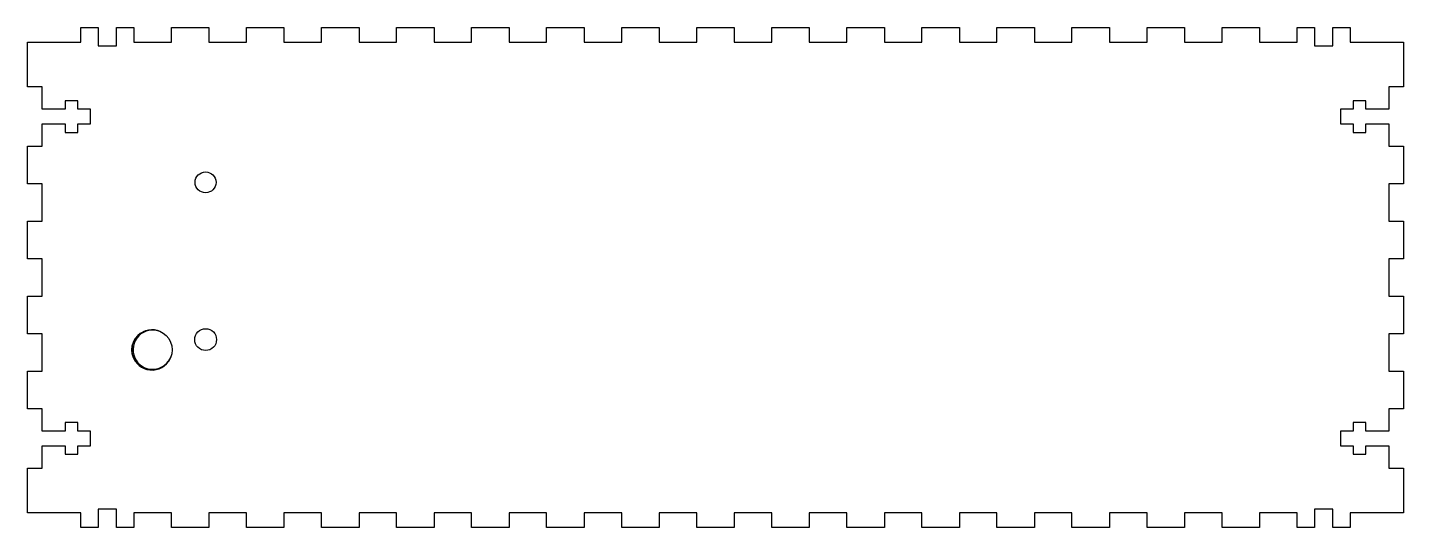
# Model space of a CAD drawing. Header units: millimetres. Extents: x 56 to 318, y -21 to 75.
import ezdxf

# ---------------------------------------------------------------- set-up
doc = ezdxf.new("R2010")
doc.units = ezdxf.units.MM
doc.layers.get('0').update_dxf_attribs({"linetype": 'CONTINUOUS'})

msp = doc.modelspace()

# ---------------------------------------------------------------- linework, layer by layer
msp.add_lwpolyline([(69.32, 74.55), (69.32, 71.07), (72.79, 71.07), (72.79, 74.55), (76.12, 74.55), (76.12, 71.74), (83.26, 71.74), (83.26, 74.55), (90.4, 74.55), (90.4, 71.74), (97.55, 71.74), (97.55, 74.55), (104.69, 74.55), (104.69, 71.74), (111.84, 71.74), (111.84, 74.55), (118.98, 74.55), (118.98, 71.74), (126.12, 71.74), (126.12, 74.55), (133.27, 74.55), (133.27, 71.74), (140.41, 71.74), (140.41, 74.55), (147.55, 74.55), (147.55, 71.74), (154.7, 71.74), (154.7, 74.55), (161.84, 74.55), (161.84, 71.74), (168.99, 71.74), (168.99, 74.55), (176.13, 74.55), (176.13, 71.74), (183.27, 71.74), (183.27, 74.55), (190.42, 74.55), (190.42, 71.74), (197.56, 71.74), (197.56, 74.55), (204.7, 74.55), (204.7, 71.74), (211.85, 71.74), (211.85, 74.55), (218.99, 74.55), (218.99, 71.74), (226.14, 71.74), (226.14, 74.55), (233.28, 74.55), (233.28, 71.74), (240.42, 71.74), (240.42, 74.55), (247.57, 74.55), (247.57, 71.74), (254.71, 71.74), (254.71, 74.55), (261.85, 74.55), (261.85, 71.74), (269, 71.74), (269, 74.55), (276.14, 74.55), (276.14, 71.74), (283.29, 71.74), (283.29, 74.55), (290.43, 74.55), (290.43, 71.74), (297.57, 71.74), (297.57, 74.55), (300.89, 74.55), (300.89, 71.07), (304.37, 71.07), (304.37, 74.55), (307.69, 74.55), (307.69, 71.74), (317.81, 71.74), (317.81, 63.24), (315, 63.24), (315, 58.96), (310.67, 58.96), (310.67, 60.6), (308.24, 60.6), (308.24, 58.96), (305.81, 58.96), (305.81, 56.2), (308.24, 56.2), (308.24, 54.56), (310.67, 54.56), (310.67, 56.2), (315, 56.2), (315, 51.92), (317.81, 51.92), (317.81, 44.78), (315, 44.78), (315, 37.64), (317.81, 37.64), (317.81, 30.49), (315, 30.49), (315, 23.35), (317.81, 23.35), (317.81, 16.21), (315, 16.21), (315, 9.06), (317.81, 9.06), (317.81, 1.92), (315, 1.92), (315, -2.36), (310.67, -2.36), (310.67, -0.71), (308.24, -0.71), (308.24, -2.36), (305.81, -2.36), (305.81, -5.12), (308.24, -5.12), (308.24, -6.76), (310.67, -6.76), (310.67, -5.12), (315, -5.12), (315, -9.39), (317.81, -9.39), (317.81, -17.89), (307.69, -17.89), (307.69, -20.7), (304.37, -20.7), (304.37, -17.23), (300.89, -17.23), (300.89, -20.7), (297.57, -20.7), (297.57, -17.89), (290.43, -17.89), (290.43, -20.7), (283.29, -20.7), (283.29, -17.89), (276.14, -17.89), (276.14, -20.7), (269, -20.7), (269, -17.89), (261.85, -17.89), (261.85, -20.7), (254.71, -20.7), (254.71, -17.89), (247.57, -17.89), (247.57, -20.7), (240.42, -20.7), (240.42, -17.89), (233.28, -17.89), (233.28, -20.7), (226.14, -20.7), (226.14, -17.89), (218.99, -17.89), (218.99, -20.7), (211.85, -20.7), (211.85, -17.89), (204.7, -17.89), (204.7, -20.7), (197.56, -20.7), (197.56, -17.89), (190.42, -17.89), (190.42, -20.7), (183.27, -20.7), (183.27, -17.89), (176.13, -17.89), (176.13, -20.7), (168.99, -20.7), (168.99, -17.89), (161.84, -17.89), (161.84, -20.7), (154.7, -20.7), (154.7, -17.89), (147.55, -17.89), (147.55, -20.7), (140.41, -20.7), (140.41, -17.89), (133.27, -17.89), (133.27, -20.7), (126.12, -20.7), (126.12, -17.89), (118.98, -17.89), (118.98, -20.7), (111.84, -20.7), (111.84, -17.89), (104.69, -17.89), (104.69, -20.7), (97.55, -20.7), (97.55, -17.89), (90.4, -17.89), (90.4, -20.7), (83.26, -20.7), (83.26, -17.89), (76.12, -17.89), (76.12, -20.7), (72.79, -20.7), (72.79, -17.23), (69.32, -17.23), (69.32, -20.7), (66, -20.7), (66, -17.89), (55.88, -17.89), (55.88, -9.39), (58.69, -9.39), (58.69, -5.12), (63.02, -5.12), (63.02, -6.76), (65.45, -6.76), (65.45, -5.12), (67.88, -5.12), (67.88, -2.36), (65.45, -2.36), (65.45, -0.71), (63.02, -0.71), (63.02, -2.36), (58.69, -2.36), (58.69, 1.92), (55.88, 1.92), (55.88, 9.06), (58.69, 9.06), (58.69, 16.21), (55.88, 16.21), (55.88, 23.35), (58.69, 23.35), (58.69, 30.49), (55.88, 30.49), (55.88, 37.64), (58.69, 37.64), (58.69, 44.78), (55.88, 44.78), (55.88, 51.92), (58.69, 51.92), (58.69, 56.2), (63.02, 56.2), (63.02, 54.56), (65.45, 54.56), (65.45, 56.2), (67.88, 56.2), (67.88, 58.96), (65.45, 58.96), (65.45, 60.6), (63.02, 60.6), (63.02, 58.96), (58.69, 58.96), (58.69, 63.24), (55.88, 63.24), (55.88, 71.74), (66, 71.74), (66, 74.55)], close=True)
for centre, radius in [((89.77, 45.05), 1.99), ((79.57, 13.13), 3.84), ((89.78, 15.09), 2.08)]:
    msp.add_circle(centre, radius)
msp.add_arc((79.57, 13.13), 3.84, 65.7502, 342.264)
msp.add_ellipse((79.7, 13.17), major_axis=(0, -3.74), ratio=0.996195, start_param=2.74276, end_param=7.522862)

doc.saveas('drawing.dxf')
